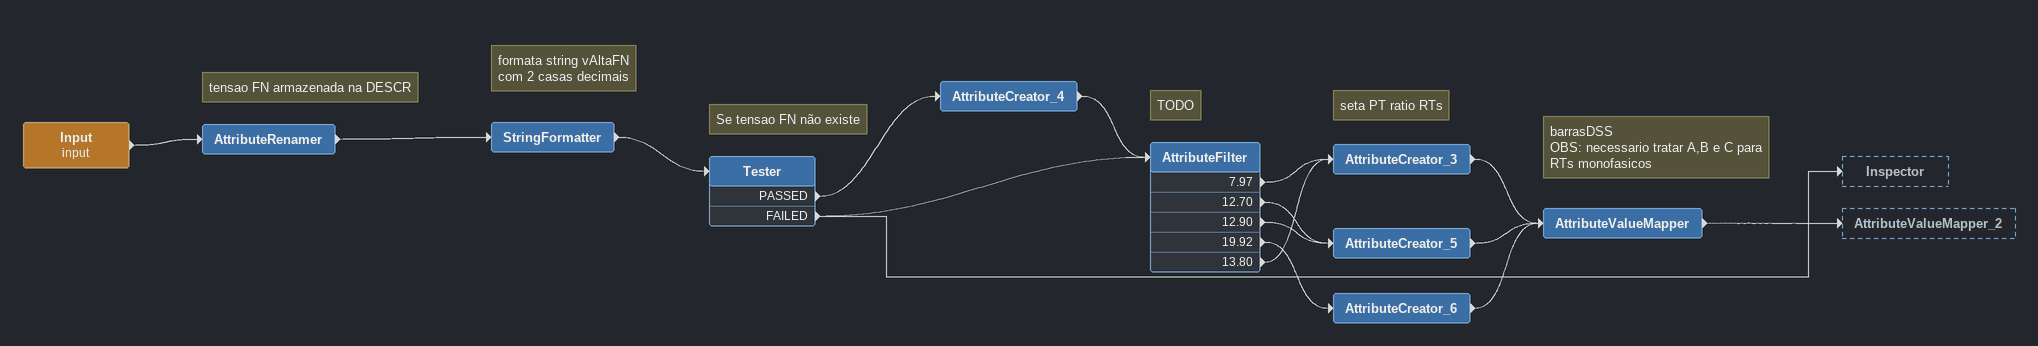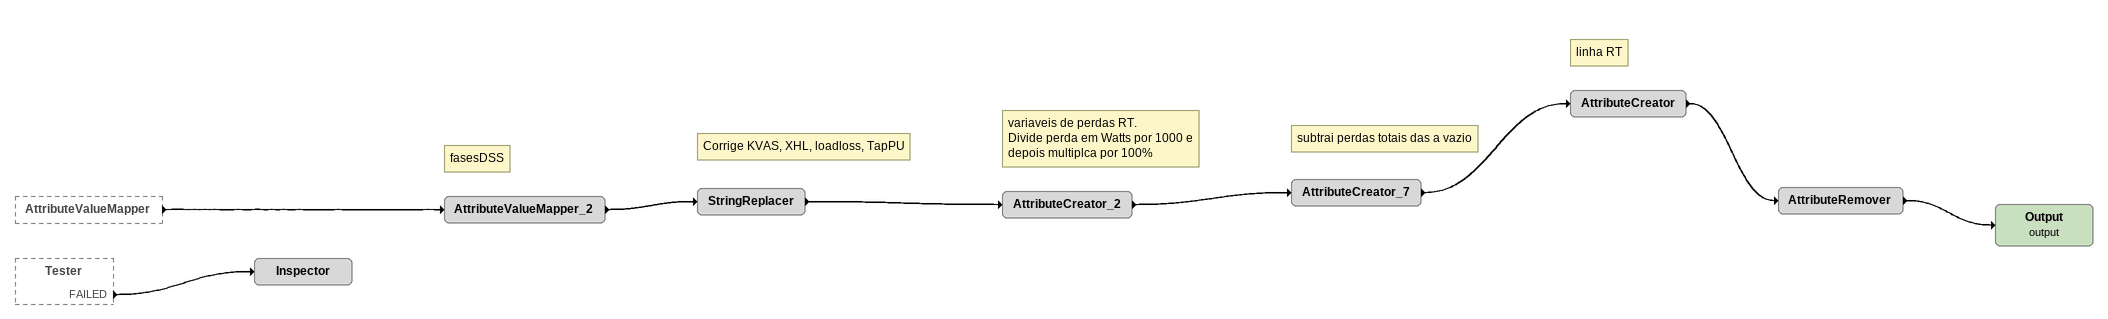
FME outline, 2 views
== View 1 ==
Input (input)
    -> AttributeRenamer
Note: tensao FN armazenada na DESCR
AttributeRenamer
    -> StringFormatter
Note: formata string vAltaFN / com 2 casas decimais
StringFormatter
    -> Tester
Note: Se tensao FN não existe
Tester
    PASSED -> AttributeCreator_4
    FAILED -> AttributeFilter
    FAILED -> Inspector
AttributeCreator_4
    -> AttributeFilter
Note: TODO
AttributeFilter
    7.97 -> AttributeCreator_3
    12.70 -> AttributeCreator_5
    12.90 -> AttributeCreator_5
    19.92 -> AttributeCreator_6
    13.80 -> AttributeCreator_3
Note: seta PT ratio RTs
AttributeCreator_3
    -> AttributeValueMapper
AttributeCreator_5
    -> AttributeValueMapper
AttributeCreator_6
    -> AttributeValueMapper
Note: barrasDSS / OBS: necessario tratar A,B e C para / RTs monofasicos
AttributeValueMapper
    -> AttributeValueMapper_2

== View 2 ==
AttributeValueMapper [outside]
    -> AttributeValueMapper_2
Tester [outside]
    FAILED -> Inspector
Note: fasesDSS
AttributeValueMapper_2
    -> StringReplacer
Note: Corrige KVAS, XHL, loadloss, TapPU
StringReplacer
    -> AttributeCreator_2
Note: variaveis de perdas RT. / Divide perda em Watts por 1000 e / depois multiplca por 100%
AttributeCreator_2
    -> AttributeCreator_7
Note: subtrai perdas totais das a vazio
AttributeCreator_7
    -> AttributeCreator
Note: linha RT
AttributeCreator
    -> AttributeRemover
AttributeRemover
    -> Output (output)
Output (output)
Inspector
